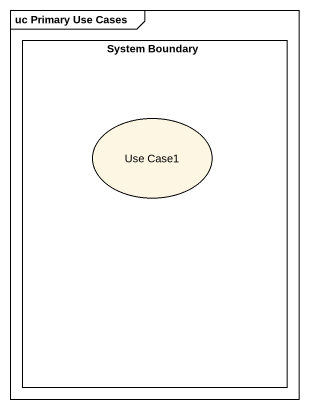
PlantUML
@startuml
mainframe uc Primary Use Cases
rectangle "System Boundary" as System_Boundary {
  usecase "Use Case1" as Use_Case1
}
@enduml
